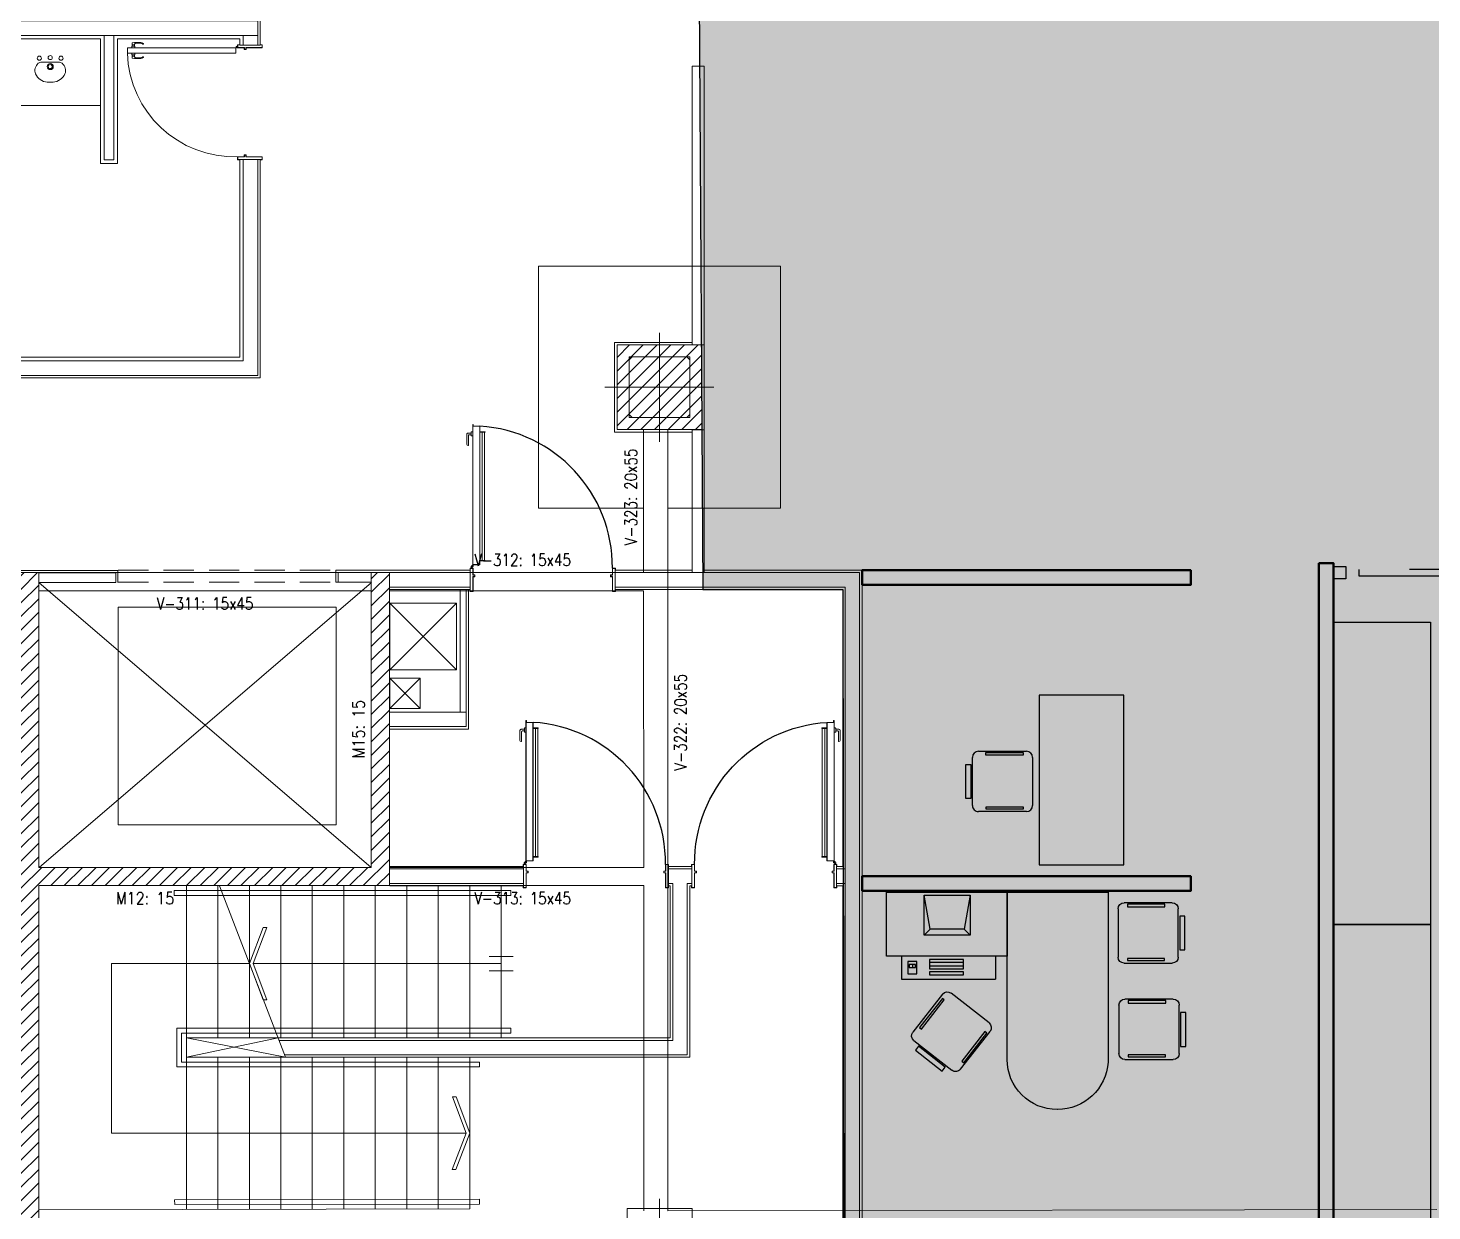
# Model space of a CAD drawing. Header units: millimetres. Extents: x 14 to 290, y 66 to 213.
# Drawn here: x 24.84 to 36.44, y 144.56 to 154.33 of the extents above; entities that cross this region are included whole.
import ezdxf
from ezdxf.enums import TextEntityAlignment as Align

# ---------------------------------------------------------------- set-up
doc = ezdxf.new("R2010")
doc.units = ezdxf.units.MM
for name, pattern in [('HIDDEN', [9.525, 6.35, -3.175]), ('IRI-OCASA-Layout R 9$0$HIDDEN', [0.375, 0.25, -0.125]), ('OCASA_TODAS_r08$0$HIDDEN', [0.375, 0.25, -0.125])]:
    doc.linetypes.add(name, pattern=pattern)
for name, color, linetype, lineweight in [('Durlock', 252, 'Continuous', 50), ('OCASA_TODAS_r08$0$50-EXTRACCION', 252, 'Continuous', 20), ('OCASA_TODAS_r08$0$50-INYECCION', 252, 'Continuous', 20), ('OCASA_TODAS_r08$0$CARP-BARRIDO', 252, 'Continuous', 15), ('OCASA_TODAS_r08$0$CARP-HERRAJES', 252, 'Continuous', 15), ('OCASA_TODAS_r08$0$CARP-HOJA', 252, 'Continuous', 20), ('OCASA_TODAS_r08$0$CARP-MARCO', 252, 'Continuous', 20), ('OCASA_TODAS_r08$0$CARPINTERIA', 252, 'Continuous', 15), ('OCASA_TODAS_r08$0$CGC COLUMNAS', 252, 'Continuous', 20), ('OCASA_TODAS_r08$0$CGC COLUMNAS EJES', 252, 'Continuous', 20), ('OCASA_TODAS_r08$0$CGC COLUMNAS HATCH', 252, 'Continuous', 20), ('OCASA_TODAS_r08$0$CGC TABIQUES', 252, 'Continuous', 20), ('OCASA_TODAS_r08$0$CGC TABIQUES REF', 252, 'Continuous', 20), ('OCASA_TODAS_r08$0$CGC VIGAS', 252, 'HIDDEN', 15), ('OCASA_TODAS_r08$0$CGC VIGAS REF', 252, 'Continuous', 15), ('OCASA_TODAS_r08$0$DINTELES', 252, 'OCASA_TODAS_r08$0$HIDDEN', 15), ('OCASA_TODAS_r08$0$ESCALERA', 252, 'Continuous', 20), ('OCASA_TODAS_r08$0$HACH MURO', 252, 'Continuous', 15), ('OCASA_TODAS_r08$0$MURO CERAMICO DE 12', 252, 'Continuous', 20), ('OCASA_TODAS_r08$0$MURO CERAMICO DE 8', 252, 'Continuous', 20), ('OCASA_TODAS_r08$0$MURO LADRILLO COMUN', 252, 'Continuous', 20), ('OCASA_TODAS_r08$0$OCS12A-XREF-R02 (09-01-14)$0$MUROS CHAPA', 252, 'Continuous', 15), ('OCASA_TODAS_r08$0$PASES ASCENSORES', 252, 'Continuous', 15), ('OCASA_TODAS_r08$0$REVESTIMIENTOS', 252, 'Continuous', 20), ('OCASA_TODAS_r08$0$REVOQUES', 251, 'Continuous', 15), ('OCASA_TODAS_r08$0$SANITARIOS', 251, 'Continuous', 15), ('OCASA_TODAS_r08$0$TABIQUES PLACAS YESO', 251, 'Continuous', 20)]:
    doc.layers.add(name, color=color, linetype=linetype, lineweight=lineweight)
doc.layers.add('IRI-OCASA-Layout R 9$0$OCA_Mobiliario', color=252, linetype='Continuous')
doc.layers.add('IRI-OCASA-Layout R 9$0$OCA_Rejas', color=252, linetype='IRI-OCASA-Layout R 9$0$HIDDEN')
doc.styles.add('OCASA_TODAS_r08$0$CYPETXT', font='romans__.ttf', dxfattribs={"height": 0.2})

# ---------------------------------------------------------------- blocks, each defined once
blk = doc.blocks.new('OCASA_TODAS_r08$0$EJES_DE_LA_COLUMNA')
at = {"layer": 'OCASA_TODAS_r08$0$CGC COLUMNAS EJES'}
for p, q in [((0, -0.5), (0, 0.5)), ((-0.5, 0), (0.5, 0))]:
    blk.add_line(p, q, dxfattribs=at)
blk = doc.blocks.new('OCASA_TODAS_r08$0$Estructura PB para Arquitectura')
at = {"layer": 'OCASA_TODAS_r08$0$CGC COLUMNAS'}
for points in [[(1107.908158, 377.912974), (1108.608158, 377.912974), (1108.608158, 378.612974), (1107.908158, 378.612974), (1107.908158, 377.912974)], [(1108.008158, 378.012974), (1108.508158, 378.012974), (1108.508158, 378.512974), (1108.008158, 378.512974), (1108.008158, 378.012974)]]:
    blk.add_lwpolyline(points, close=True, dxfattribs=at)
at = {"layer": 'OCASA_TODAS_r08$0$CGC COLUMNAS HATCH'}
for p, q in [((1107.908158, 377.94344, -0.000029), (1108.577692, 378.612974, -0.000029)), ((1107.908158, 378.169714, -0.000029), (1108.351418, 378.612974, -0.000029)), ((1107.908158, 378.282851, -0.000029), (1108.238281, 378.612974, -0.000029)), ((1107.908158, 378.509125, -0.000029), (1108.012007, 378.612974, -0.000029)), ((1107.908158, 378.395988, -0.000029), (1108.125144, 378.612974, -0.000029)), ((1107.908158, 378.056577, -0.000029), (1108.464555, 378.612974, -0.000029)), ((1107.99083, 377.912974, -0.000029), (1108.608158, 378.530303, -0.000029)), ((1108.103967, 377.912974, -0.000029), (1108.608158, 378.417165, -0.000029)), ((1108.217104, 377.912974, -0.000029), (1108.608158, 378.304028, -0.000029)), ((1108.330241, 377.912974, -0.000029), (1108.608158, 378.190891, -0.000029)), ((1108.443378, 377.912974, -0.000029), (1108.608158, 378.077754, -0.000029)), ((1108.556515, 377.912974, -0.000029), (1108.608158, 377.964617, -0.000029))]:
    blk.add_line(p, q, dxfattribs=at)
at = {"layer": 'OCASA_TODAS_r08$0$CGC TABIQUES', "elevation": -0.000029}
blk.add_lwpolyline([(1102.981196, 371.248332), (1102.981196, 376.731072), (1103.131196, 376.731072), (1103.131196, 374.295923), (1105.878155, 374.295923), (1105.878155, 376.731072), (1106.028155, 376.731072), (1106.028155, 374.145923), (1103.131196, 374.145923), (1103.131196, 371.248332)], dxfattribs=at)
at = {"layer": 'OCASA_TODAS_r08$0$CGC VIGAS', "lineweight": 9}
for p, q in [((1107.258158, 379.262974, -0.000029), (1109.258158, 379.262974, -0.000029)), ((1107.258158, 377.262974, -0.000029), (1107.258158, 379.262974, -0.000029)), ((1109.258158, 377.262974, -0.000029), (1109.258158, 379.262974, -0.000029)), ((1108.127549, 377.912974, -0.000029), (1108.127654, 377.263474, -0.000029)), ((1108.327549, 377.912974, -0.000029), (1108.327654, 377.263474, -0.000029)), ((1107.258158, 377.262974, -0.000029), (1108.127654, 377.262974, -0.000029)), ((1108.127654, 377.262474, -0.000029), (1108.12774, 376.731072, -0.000029)), ((1108.327654, 377.262974, -0.000029), (1109.258158, 377.262974, -0.000029)), ((1108.327654, 377.262474, -0.000029), (1108.328595, 371.458401, -0.000029)), ((1105.878155, 376.731072, -0.000029), (1103.131196, 376.731072, -0.000029)), ((1108.12774, 376.731072, -0.000029), (1106.028155, 376.731072, -0.000029)), ((1105.878155, 376.581072, -0.000029), (1103.131196, 376.581072, -0.000029)), ((1108.127765, 376.581072, -0.000029), (1106.028155, 376.581072, -0.000029)), ((1108.127765, 376.581072, -0.000029), (1108.128135, 374.295923, -0.000029)), ((1108.128135, 374.295923, -0.000029), (1106.028155, 374.295923, -0.000029)), ((1108.128159, 374.145923, -0.000029), (1106.028155, 374.145923, -0.000029)), ((1108.128159, 374.145923, -0.000029), (1108.128595, 371.458267, -0.000029)), ((1108.328595, 371.458401, -0.000029), (1116.008408, 371.473153, -0.000029))]:
    blk.add_line(p, q, dxfattribs=at)
at = {"layer": 'OCASA_TODAS_r08$0$OCS12A-XREF-R02 (09-01-14)$0$MUROS CHAPA', "elevation": -0.000029}
blk.add_lwpolyline([(1108.033158, 378.512974), (1108.033158, 378.512974), (1108.483158, 378.512974), (1108.483158, 378.512974), (1108.508158, 378.487974), (1108.508158, 378.037974), (1108.483158, 378.012974), (1108.483158, 378.012974), (1108.033158, 378.012974), (1108.033158, 378.012974), (1108.008158, 378.037974), (1108.008158, 378.487974), (1108.033158, 378.512974), (1108.033158, 378.512974)], dxfattribs=at)
at = {"layer": 'OCASA_TODAS_r08$0$CGC COLUMNAS EJES'}
for p, xscale, yscale in [((1108.258158, 378.262974, -0.000029), 0.9, 0.9), ((1108.259139, 371.208267, -0.000029), 0.7, 0.7)]:
    blk.add_blockref('OCASA_TODAS_r08$0$EJES_DE_LA_COLUMNA', p, dxfattribs=dict(at, xscale=xscale, yscale=yscale))
at = {"layer": 'OCASA_TODAS_r08$0$CGC TABIQUES REF', "style": 'OCASA_TODAS_r08$0$CYPETXT', "width": 0.863438}
blk.add_text('M15: 15', height=0.1, rotation=90, dxfattribs=at).set_placement((1105.773155, 375.438497, -0.000029), align=Align.MIDDLE_CENTER)
blk.add_text('M12: 15', height=0.1, dxfattribs=at).set_placement((1104.009413, 374.040923, -0.000029), align=Align.MIDDLE_CENTER)
at = {"layer": 'OCASA_TODAS_r08$0$CGC VIGAS REF', "style": 'OCASA_TODAS_r08$0$CYPETXT', "width": 0.821201}
for s, p in [('V-323: 20x55', (1108.022601, 377.356693, -0.000029)), ('V-322: 20x55', (1108.43295, 375.495539, -0.000029))]:
    blk.add_text(s, height=0.1, rotation=90.008743, dxfattribs=at).set_placement(p, align=Align.MIDDLE_CENTER)
for s, p in [('V-312: 15x45', (1107.127954, 376.836072, -0.000029)), ('V-311: 15x45', (1104.504676, 376.476072, -0.000029)), ('V-313: 15x45', (1107.128151, 374.040923, -0.000029))]:
    blk.add_text(s, height=0.1, dxfattribs=at).set_placement(p, align=Align.MIDDLE_CENTER)
blk = doc.blocks.new("OCASA_TODAS_r08$0$P1'' 17")
at = {"layer": 'OCASA_TODAS_r08$0$CARP-BARRIDO'}
blk.add_arc((-15.161196, -13.401783, -0.000123), 0.885209, 178.329117, 268.111658, dxfattribs=at)
at = {"layer": 'OCASA_TODAS_r08$0$CARP-HERRAJES', "extrusion": (1.67932e-05, 6.2673e-05, 1)}
for p, q in [((-15.233598, -14.227942, 0.000046), (-15.233598, -14.174994, 0.000043)), ((-15.233598, -14.227942, 0.000046), (-15.232639, -14.24534, 0.000047)), ((-15.216127, -14.245806, 0.000047), (-15.230823, -14.246625, 0.000047)), ((-15.215792, -14.228316, 0.000046), (-15.20372, -14.227409, 0.000045)), ((-15.215792, -14.245806, 0.000047), (-15.215792, -14.228316, 0.000046)), ((-15.215792, -14.245806, 0.000047), (-15.20372, -14.246713, 0.000047)), ((-15.20372, -14.248837, 0.000047), (-15.20372, -14.225285, 0.000045)), ((-15.202318, -14.223883, 0.000045), (-15.190365, -14.223883, 0.000045)), ((-15.202318, -14.250239, 0.000047), (-15.190365, -14.250239, 0.000047)), ((-15.190365, -14.250239, 0.000047), (-15.190365, -14.223883, 0.000045)), ((-15.133908, -14.223883, 0.000044), (-15.14586, -14.223883, 0.000044)), ((-15.14586, -14.250239, 0.000046), (-15.14586, -14.223883, 0.000044)), ((-15.133908, -14.250239, 0.000046), (-15.14586, -14.250239, 0.000046)), ((-15.132506, -14.248837, 0.000046), (-15.132506, -14.225285, 0.000044)), ((-15.120434, -14.228316, 0.000044), (-15.132506, -14.227409, 0.000044)), ((-15.120434, -14.245806, 0.000045), (-15.132506, -14.246713, 0.000045)), ((-15.120434, -14.245806, 0.000045), (-15.120434, -14.228316, 0.000044)), ((-15.120098, -14.245806, 0.000045), (-15.105403, -14.246625, 0.000045)), ((-15.102628, -14.227942, 0.000044), (-15.103587, -14.24534, 0.000045)), ((-15.102628, -14.227942, 0.000044), (-15.102628, -14.174994, 0.00004))]:
    blk.add_line(p, q, dxfattribs=at)
at = {"layer": 'OCASA_TODAS_r08$0$CARP-HERRAJES', "extrusion": (1.67932e-05, 6.2673e-05, 1), "elevation": -0.001102}
for points in [[(-15.227874, -14.217264), (-15.227874, -14.174994)], [(-15.108351, -14.217264), (-15.108351, -14.174994)]]:
    blk.add_lwpolyline(points, dxfattribs=at)
at = {"layer": 'OCASA_TODAS_r08$0$CARP-HERRAJES', "extrusion": (1.67932e-05, 6.2673e-05, 1)}
for centre, radius, start, end in [((-15.202348, -14.175949, -0.001102), 0.031264, 137.389588, 178.250158), ((-15.231238, -14.245286, -0.001102), 0.001402, 182.185883, 287.237894), ((-15.20228, -14.175992, -0.001102), 0.02562, 137.415505, 177.482987), ((-15.21665, -14.217103, -0.001102), 0.011225, 180.822772, 272.671199), ((-15.22313, -14.156588, -0.001102), 0.002867, 313.848385, 140.982624), ((-15.202318, -14.225285, -0.001102), 0.001402, 89.999987, 179.999987), ((-15.202318, -14.248837, -0.001102), 0.001402, 179.999987, 269.999987), ((-15.133908, -14.225285, -0.001102), 0.001402, 359.999987, 89.999987), ((-15.133908, -14.248837, -0.001102), 0.001402, 269.999987, 359.999987), ((-15.119575, -14.217103, -0.001102), 0.011225, 267.328776, 359.177203), ((-15.113095, -14.156588, -0.001102), 0.002867, 39.01735, 226.151589), ((-15.133945, -14.175992, -0.001102), 0.02562, 2.516987, 42.584469), ((-15.133877, -14.175949, -0.001102), 0.031264, 1.749816, 42.610387), ((-15.104987, -14.245286, -0.001102), 0.001402, 252.76208, 357.814091)]:
    blk.add_arc(centre, radius, start, end, dxfattribs=at)
at = {"layer": 'OCASA_TODAS_r08$0$CARP-HOJA', "extrusion": (1.67932e-05, 6.2673e-05, 1), "elevation": -0.001102}
blk.add_lwpolyline([(-15.190365, -13.390868), (-15.190365, -14.286511), (-15.14586, -14.286511), (-15.14586, -13.390868)], close=True, dxfattribs=at)
at = {"layer": 'OCASA_TODAS_r08$0$CARP-MARCO'}
for p, q in [((-16.046029, -13.172771, -0.000008), (-16.071029, -13.172771, -0.000008)), ((-16.071029, -13.172771, -0.000008), (-16.071029, -13.187771, -0.000008)), ((-16.071029, -13.172771, -0.000008), (-16.071029, -13.189371, -0.000008)), ((-16.069429, -13.189371, -0.000008), (-16.071029, -13.189371, -0.000008)), ((-16.047629, -13.174371, -0.000008), (-16.069429, -13.174371, -0.000008)), ((-16.069429, -13.174371, -0.000008), (-16.069429, -13.187771, -0.000008)), ((-16.069429, -13.174371, -0.000008), (-16.069429, -13.189371, -0.000008)), ((-16.047629, -13.307571, -0.000008), (-16.047629, -13.174371, -0.000008)), ((-16.046029, -13.305971, -0.000008), (-16.046029, -13.172771, -0.000008)), ((-15.146029, -13.305971, -0.000008), (-15.146029, -13.172771, -0.000008)), ((-15.146029, -13.172771, -0.000008), (-15.121029, -13.172771, -0.000008)), ((-15.144429, -13.307571, -0.000008), (-15.144429, -13.174371, -0.000008)), ((-15.144429, -13.174371, -0.000008), (-15.122629, -13.174371, -0.000008)), ((-15.122629, -13.174371, -0.000008), (-15.122629, -13.187771, -0.000008)), ((-15.122629, -13.174371, -0.000008), (-15.122629, -13.189371, -0.000008)), ((-15.122629, -13.189371, -0.000008), (-15.121029, -13.189371, -0.000008)), ((-15.121029, -13.172771, -0.000008), (-15.121029, -13.187771, -0.000008)), ((-15.121029, -13.172771, -0.000008), (-15.121029, -13.189371, -0.000008)), ((-16.032629, -13.307571, -0.000008), (-16.047629, -13.307571, -0.000008)), ((-16.047629, -13.374371, -0.000008), (-16.047629, -13.319371, -0.000008)), ((-16.047629, -13.319371, -0.000008), (-16.032629, -13.319371, -0.000008)), ((-16.031029, -13.305971, -0.000008), (-16.046029, -13.305971, -0.000008)), ((-16.046029, -13.375971, -0.000008), (-16.046029, -13.320971, -0.000008)), ((-16.046029, -13.320971, -0.000008), (-16.031029, -13.320971, -0.000008)), ((-16.032629, -13.319371, -0.000008), (-16.032629, -13.307571, -0.000008)), ((-16.031029, -13.320971, -0.000008), (-16.031029, -13.305971, -0.000008)), ((-15.161029, -13.320971, -0.000008), (-15.161029, -13.305971, -0.000008)), ((-15.161029, -13.305971, -0.000008), (-15.146029, -13.305971, -0.000008)), ((-15.146029, -13.320971, -0.000008), (-15.161029, -13.320971, -0.000008)), ((-15.159429, -13.319371, -0.000008), (-15.159429, -13.307571, -0.000008)), ((-15.159429, -13.307571, -0.000008), (-15.144429, -13.307571, -0.000008)), ((-15.144429, -13.319371, -0.000008), (-15.159429, -13.319371, -0.000008)), ((-15.146029, -13.375971, -0.000008), (-15.146029, -13.320971, -0.000008)), ((-15.144429, -13.374371, -0.000008), (-15.144429, -13.319371, -0.000008)), ((-16.071029, -13.375971, -0.000008), (-16.071029, -13.359371, -0.000008)), ((-16.069429, -13.359371, -0.000008), (-16.071029, -13.359371, -0.000008)), ((-16.071029, -13.375971, -0.000008), (-16.071029, -13.360971, -0.000008)), ((-16.071029, -13.375971, -0.000008), (-16.046029, -13.375971, -0.000008)), ((-16.069429, -13.374371, -0.000008), (-16.069429, -13.359371, -0.000008)), ((-16.069429, -13.374371, -0.000008), (-16.069429, -13.360971, -0.000008)), ((-16.069429, -13.374371, -0.000008), (-16.047629, -13.374371, -0.000008)), ((-15.121029, -13.375971, -0.000008), (-15.146029, -13.375971, -0.000008)), ((-15.122629, -13.374371, -0.000008), (-15.144429, -13.374371, -0.000008)), ((-15.122629, -13.374371, -0.000008), (-15.122629, -13.359371, -0.000008)), ((-15.122629, -13.359371, -0.000008), (-15.121029, -13.359371, -0.000008)), ((-15.122629, -13.374371, -0.000008), (-15.122629, -13.360971, -0.000008)), ((-15.121029, -13.375971, -0.000008), (-15.121029, -13.359371, -0.000008)), ((-15.121029, -13.375971, -0.000008), (-15.121029, -13.360971, -0.000008))]:
    blk.add_line(p, q, dxfattribs=at)
blk.add_circle((-15.139413, -13.382781, -0.000008), 0.006, dxfattribs=at)
blk = doc.blocks.new('OCASA_TODAS_r08$0$SE 16')
at = {"layer": 'OCASA_TODAS_r08$0$CARP-BARRIDO', "lineweight": -3}
blk.add_arc((-36.41539, -19.636195), 1.16501, 179.476971, 266.48031, dxfattribs=at)
at = {"layer": 'OCASA_TODAS_r08$0$CARP-HERRAJES'}
for p, q in [((-36.486912, -19.685538), (-36.527067, -19.685538)), ((-36.527067, -19.690098), (-36.486912, -19.690098)), ((-36.525375, -19.690098), (-36.525375, -20.748793)), ((-36.505688, -20.748793), (-36.505688, -19.690098)), ((-36.388912, -20.640073), (-36.387912, -20.640073)), ((-36.486912, -20.748793), (-36.527067, -20.748793)), ((-36.527067, -20.753354), (-36.486912, -20.753354)), ((-36.417912, -20.717998), (-36.426912, -20.717998)), ((-36.426912, -20.752998), (-36.417912, -20.752998)), ((-36.414912, -20.749998), (-36.414912, -20.720998)), ((-36.414912, -20.728073), (-36.396912, -20.728073)), ((-36.414912, -20.742073), (-36.387912, -20.742073)), ((-36.391912, -20.723073), (-36.391912, -20.643073)), ((-36.377912, -20.732073), (-36.377912, -20.650073))]:
    blk.add_line(p, q, dxfattribs=at)
for centre, radius, start, end in [((-36.527067, -19.687818), 0.00228, 90, 270), ((-36.388912, -20.643073), 0.003, 90, 180), ((-36.387912, -20.650073), 0.01, 0, 90), ((-36.527067, -20.751073), 0.00228, 90, 270), ((-36.417912, -20.720998), 0.003, 0, 90), ((-36.417912, -20.749998), 0.003, 270, 0), ((-36.396912, -20.723073), 0.005, 270, 0), ((-36.387912, -20.732073), 0.01, 270, 0)]:
    blk.add_arc(centre, radius, start, end, dxfattribs=at)
at = {"layer": 'OCASA_TODAS_r08$0$CARP-HOJA'}
for p, q in [((-36.486912, -20.799008), (-36.486912, -19.654008)), ((-36.486912, -19.654008), (-36.431912, -19.654008)), ((-36.485712, -19.812314), (-36.485712, -19.655208)), ((-36.485712, -19.655208), (-36.430712, -19.655208)), ((-36.431912, -19.654008), (-36.431912, -19.641508)), ((-36.430712, -19.641508), (-36.430712, -19.655208)), ((-36.428112, -19.797314), (-36.428112, -19.641508)), ((-36.426912, -20.811508), (-36.426912, -19.641508)), ((-36.485712, -20.797808), (-36.485712, -19.812314)), ((-36.428112, -20.811508), (-36.428112, -19.797314)), ((-36.431912, -20.799008), (-36.486912, -20.799008)), ((-36.430712, -20.797808), (-36.485712, -20.797808)), ((-36.431912, -20.799008), (-36.431912, -20.811508)), ((-36.430712, -20.797808), (-36.430712, -20.811508))]:
    blk.add_line(p, q, dxfattribs=at)
for centre, radius, start, end in [((-36.429412, -19.641508), 0.0025, 0, 180), ((-36.429412, -19.641508), 0.0013, 0, 180), ((-36.429412, -20.811508), 0.0025, 180, 0), ((-36.429412, -20.811508), 0.0013, 180, 0)]:
    blk.add_arc(centre, radius, start, end, dxfattribs=at)
at = {"layer": 'OCASA_TODAS_r08$0$CARP-MARCO'}
for p, q in [((-37.580351, -19.43236), (-37.605351, -19.43236)), ((-37.605351, -19.43236), (-37.605351, -19.44736)), ((-37.605351, -19.43236), (-37.605351, -19.44896)), ((-37.603751, -19.44896), (-37.605351, -19.44896)), ((-37.581951, -19.43396), (-37.603751, -19.43396)), ((-37.603751, -19.43396), (-37.603751, -19.44736)), ((-37.603751, -19.43396), (-37.603751, -19.44896)), ((-37.581951, -19.55716), (-37.581951, -19.43396)), ((-37.580351, -19.55556), (-37.580351, -19.43236)), ((-36.430351, -19.55556), (-36.430351, -19.43236)), ((-36.430351, -19.43236), (-36.405351, -19.43236)), ((-36.428751, -19.55716), (-36.428751, -19.43396)), ((-36.428751, -19.43396), (-36.406951, -19.43396)), ((-36.406951, -19.43396), (-36.406951, -19.44736)), ((-36.406951, -19.43396), (-36.406951, -19.44896)), ((-36.406951, -19.44896), (-36.405351, -19.44896)), ((-36.405351, -19.43236), (-36.405351, -19.44736)), ((-36.405351, -19.43236), (-36.405351, -19.44896)), ((-37.566951, -19.55716), (-37.581951, -19.55716)), ((-37.581951, -19.62396), (-37.581951, -19.56896)), ((-37.581951, -19.56896), (-37.566951, -19.56896)), ((-37.565351, -19.55556), (-37.580351, -19.55556)), ((-37.580351, -19.62556), (-37.580351, -19.57056)), ((-37.580351, -19.57056), (-37.565351, -19.57056)), ((-37.566951, -19.56896), (-37.566951, -19.55716)), ((-37.565351, -19.57056), (-37.565351, -19.55556)), ((-36.445351, -19.57056), (-36.445351, -19.55556)), ((-36.445351, -19.55556), (-36.430351, -19.55556)), ((-36.430351, -19.57056), (-36.445351, -19.57056)), ((-36.443751, -19.56896), (-36.443751, -19.55716)), ((-36.443751, -19.55716), (-36.428751, -19.55716)), ((-36.428751, -19.56896), (-36.443751, -19.56896)), ((-36.430351, -19.62556), (-36.430351, -19.57056)), ((-36.428751, -19.62396), (-36.428751, -19.56896)), ((-37.605351, -19.62556), (-37.605351, -19.60896)), ((-37.603751, -19.60896), (-37.605351, -19.60896)), ((-37.605351, -19.62556), (-37.605351, -19.61056)), ((-37.605351, -19.62556), (-37.580351, -19.62556)), ((-37.603751, -19.62396), (-37.603751, -19.60896)), ((-37.603751, -19.62396), (-37.603751, -19.61056)), ((-37.603751, -19.62396), (-37.581951, -19.62396)), ((-36.405351, -19.62556), (-36.430351, -19.62556)), ((-36.406951, -19.62396), (-36.428751, -19.62396)), ((-36.417071, -19.643831), (-36.426912, -19.652463)), ((-36.420656, -19.644065), (-36.426912, -19.649632)), ((-36.415351, -19.632235), (-36.415351, -19.62556)), ((-36.415351, -19.633663), (-36.415351, -19.62556)), ((-36.413351, -19.637069), (-36.413351, -19.62556)), ((-36.406951, -19.62396), (-36.406951, -19.60896)), ((-36.406951, -19.60896), (-36.405351, -19.60896)), ((-36.406951, -19.62396), (-36.406951, -19.61056)), ((-36.405351, -19.62556), (-36.405351, -19.60896)), ((-36.405351, -19.62556), (-36.405351, -19.61056))]:
    blk.add_line(p, q, dxfattribs=at)
blk.add_circle((-36.419237, -19.638235), 0.006, dxfattribs=at)
blk = doc.blocks.new('IRI-OCASA-Layout R 9$0$OCA_puesto gerente')
at = {"color": 253}
for p, q in [((0, 2.4735), (0, 1.4745)), ((0.5292, 2.4735), (0, 2.4735)), ((0.5292, 1.4745), (0.5292, 2.4735)), ((0.5292, 2.34927), (0.719485, 2.34927)), ((0.719485, 2.34927), (0.719485, 1.572094)), ((0.572581, 2.220396), (0.572581, 2.296596)), ((0.572581, 2.296596), (0.674181, 2.296596)), ((0.674181, 2.220396), (0.572581, 2.220396)), ((0.597981, 2.233096), (0.597981, 2.283896)), ((0.597981, 2.283896), (0.623381, 2.283896)), ((0.597981, 2.258496), (0.623381, 2.258496)), ((0.623381, 2.233096), (0.597981, 2.233096)), ((0.623381, 2.283896), (0.623381, 2.233096)), ((0.674181, 2.296596), (0.674181, 2.220396)), ((0.843753, 2.009432), (1.156759, 2.254286)), ((1.226948, 2.245711), (1.472357, 1.931996)), ((0.026144, 2.161848), (0.026144, 1.780848)), ((0.305545, 2.111048), (0.026144, 2.161848)), ((0.356345, 2.161848), (0.026144, 2.161848)), ((0.356345, 2.161848), (0.305545, 2.111048)), ((0.305545, 1.831648), (0.305545, 2.111048)), ((0.356345, 1.780848), (0.356345, 2.161848)), ((0.55734, 2.116405), (0.63354, 2.116405)), ((0.55734, 1.837005), (0.55734, 2.116405)), ((0.58274, 1.837005), (0.58274, 2.116405)), ((0.60814, 2.116405), (0.60814, 1.837005)), ((0.63354, 2.116405), (0.63354, 1.837005)), ((0.65894, 2.116405), (0.68434, 2.116405)), ((0.65894, 1.837005), (0.65894, 2.116405)), ((0.68434, 2.116405), (0.68434, 1.837005)), ((1.080587, 1.625528), (0.835178, 1.939243)), ((1.463782, 1.861807), (1.150775, 1.616953)), ((0.026144, 1.780848), (0.305545, 1.831648)), ((0.026144, 1.780848), (0.356345, 1.780848)), ((0.305545, 1.831648), (0.356345, 1.780848)), ((0.63354, 1.837005), (0.55734, 1.837005)), ((0.68434, 1.837005), (0.65894, 1.837005)), ((0.5292, 1.572094), (0.719485, 1.572094)), ((0, 1.4745), (0.5292, 1.4745)), ((1.3836, 1.4745), (0, 1.4745)), ((0, 1.4745), (0, 0.6411)), ((1.7952, 1.059702), (1.7952, 1.063102)), ((0, 0.6411), (1.404391, 0.6411)), ((0.08873, 0.111689), (0.08873, 0.509089)), ((0.13873, 0.559089), (0.53703, 0.559089)), ((0.58703, 0.509089), (0.58703, 0.111689)), ((0.884856, 0.1049), (0.884856, 0.5023)), ((0.934856, 0.5523), (1.333156, 0.5523)), ((1.383156, 0.5023), (1.383156, 0.1049)), ((0.53703, 0.061689), (0.13873, 0.061689)), ((1.333156, 0.0549), (0.934856, 0.0549))]:
    blk.add_line(p, q, dxfattribs=at)
for points in [[(1.306357, 2.233303), (1.478999, 2.012608), (1.445367, 1.986298), (1.272725, 2.206994)], [(1.119735, 2.199042), (1.131257, 2.184313), (0.88961, 1.995281), (0.878088, 2.01001)], [(1.396414, 1.849735), (1.409537, 1.832958), (1.165764, 1.642263), (1.15264, 1.659039)], [(0.12073, 0.172189), (0.09943, 0.172189), (0.09943, 0.481689), (0.12073, 0.481689)], [(0.56633, 0.174889), (0.54763, 0.174889), (0.54763, 0.481689), (0.56633, 0.481689)], [(0.916856, 0.1654), (0.895556, 0.1654), (0.895556, 0.4749), (0.916856, 0.4749)], [(1.362456, 0.1681), (1.343756, 0.1681), (1.343756, 0.4749), (1.362456, 0.4749)], [(0.47833, 0.006789), (0.19813, 0.006789), (0.19813, 0.049489), (0.47833, 0.049489)], [(1.274456, 0), (0.994256, 0), (0.994256, 0.0427), (1.274456, 0.0427)]]:
    blk.add_lwpolyline(points, close=True, dxfattribs=at)
for centre, radius, start, end in [((1.187566, 2.214904), 0.05, 38.034833, 128.034833), ((0.87456, 1.97005), 0.05, 128.034833, 218.034833), ((1.432975, 1.901189), 0.05, 308.034833, 38.034833), ((1.119968, 1.656335), 0.05, 218.034833, 308.034833), ((1.386346, 1.065648), 0.408861, 359.643216, 90.384836), ((1.374057, 1.062211), 0.422202, 274.120115, 359.595756), ((0.13873, 0.509089), 0.05, 90, 180), ((0.53703, 0.509089), 0.05, 0, 90), ((0.934856, 0.5023), 0.05, 90, 180), ((1.333156, 0.5023), 0.05, 0, 90), ((0.13873, 0.111689), 0.05, 180, 270), ((0.53703, 0.111689), 0.05, 270, 0), ((0.934856, 0.1049), 0.05, 180, 270), ((1.333156, 0.1049), 0.05, 270, 0)]:
    blk.add_arc(centre, radius, start, end, dxfattribs=at)
blk = doc.blocks.new('IRI-OCASA-Layout R 9$0$OCA_SILLA')
at = {"linetype": 'Continuous'}
for p, q in [((0.1049, 0.4983), (0.5023, 0.4983)), ((0.0549, 0.05), (0.0549, 0.4483)), ((0.5523, 0.4483), (0.5523, 0.05)), ((0.5023, 0), (0.1049, 0))]:
    blk.add_line(p, q, dxfattribs=at)
for points in [[(0.1654, 0.4663), (0.1654, 0.4876), (0.4749, 0.4876), (0.4749, 0.4663)], [(0, 0.1087), (0, 0.3889), (0.0427, 0.3889), (0.0427, 0.1087)], [(0.1681, 0.0207), (0.1681, 0.0394), (0.4749, 0.0394), (0.4749, 0.0207)]]:
    blk.add_lwpolyline(points, close=True, dxfattribs=at)
for centre, start, end in [((0.1049, 0.4483), 90, 180), ((0.5023, 0.4483), 0, 90), ((0.1049, 0.05), 180, 270), ((0.5023, 0.05), 270, 0)]:
    blk.add_arc(centre, 0.05, start, end, dxfattribs=at)
blk = doc.blocks.new('IRI-OCASA-Layout R 9$0$OCA_ESCRITORIO')
blk.add_lwpolyline([(0, 1.406141), (0, 0.706141), (1.4, 0.706141), (1.4, 1.406141)], close=True)
at = {"rotation": 90}
blk.add_blockref('IRI-OCASA-Layout R 9$0$OCA_SILLA', (0.961163, 0.100303), dxfattribs=at)
blk = doc.blocks.new('IRI-OCASA-Layout R 9$0$OCA_mesa de trabajo')
at = {"color": 253}
blk.add_lwpolyline([(0, 2.5), (0.8, 2.5), (0.8, 0), (0, 0)], close=True, dxfattribs=at)

msp = doc.modelspace()

# ---------------------------------------------------------------- hatches: boundary and pattern name
at = {"true_color": 0xff38ff}
h = msp.add_hatch(color=6, dxfattribs=at)
h.dxf.hatch_style = 1
h.paths.add_polyline_path([(32.979, 168.621), (32.979, 163.898), (30.428, 163.898), (30.328, 163.898), (30.417, 149.692), (31.572, 149.692), (31.572, 149.692), (31.583, 144.001), (82.186, 144.001), (82.186, 148.079), (89.394, 148.091), (89.394, 167.26), (133.706, 167.26), (133.706, 176.182), (78.008, 176.182), (78.008, 171.449), (62.058, 171.472), (62.058, 168.253), (53.928, 168.253), (53.928, 171.452), (48.355, 171.452), (48.355, 169.7), (46.328, 169.7), (46.328, 168.621)])
at = {"layer": 'OCASA_TODAS_r08$0$HACH MURO'}
h = msp.add_hatch(dxfattribs=at)
h.set_pattern_fill('ANSI31', color=256, scale=0.025, style=0)
h.set_pattern_definition([(45, (274.50704, 155.71555), (-0.0561266, 0.0561266), [])])
h.paths.add_polyline_path([(27.828, 149.832), (27.678, 149.832), (27.678, 147.396), (24.931, 147.396), (24.931, 149.832), (24.781, 149.832), (24.781, 144.349), (24.931, 144.349), (24.931, 147.246), (27.828, 147.246)])

# ---------------------------------------------------------------- linework, layer by layer
at = {"layer": 'Defpoints', "color": 6}
msp.add_lwpolyline([(32.979, 168.621), (32.979, 163.898), (30.428, 163.898), (30.328, 163.898), (30.417, 149.692), (31.572, 149.692), (31.572, 149.692), (31.583, 144.001), (82.186, 144.001), (82.186, 148.079), (89.394, 148.091), (89.394, 167.26), (133.706, 167.26)], dxfattribs=at)
at = {"layer": 'Durlock'}
for points in [[(31.732, 149.73), (34.447, 149.73), (34.447, 149.852), (31.732, 149.852)], [(31.732, 147.203), (34.447, 147.203), (34.447, 147.324), (31.732, 147.324)]]:
    msp.add_lwpolyline(points, close=True, dxfattribs=at)
at = {"layer": 'Durlock', "elevation": 0.008}
msp.add_lwpolyline([(35.505, 149.909), (35.505, 144.092), (35.627, 144.092), (35.627, 149.909)], close=True, dxfattribs=at)
at = {"layer": 'IRI-OCASA-Layout R 9$0$OCA_Rejas'}
msp.add_lwpolyline([(35.727, 149.782), (35.627, 149.782), (35.627, 149.882), (35.727, 149.882)], close=True, dxfattribs=at)
at = {"layer": 'IRI-OCASA-Layout R 9$0$OCA_Rejas', "ltscale": 8}
msp.add_lwpolyline([(35.835, 149.807), (38.254, 149.807), (38.254, 149.857), (35.835, 149.857)], close=True, dxfattribs=at)
at = {"layer": 'OCASA_TODAS_r08$0$50-EXTRACCION'}
for p, q in [((28.381, 149.58), (27.831, 149.03)), ((27.831, 149.58), (28.381, 149.03))]:
    msp.add_line(p, q, dxfattribs=at)
msp.add_lwpolyline([(28.381, 149.58), (28.381, 149.03), (27.831, 149.03), (27.831, 149.58)], close=True, dxfattribs=at)
at = {"layer": 'OCASA_TODAS_r08$0$50-INYECCION'}
for p, q in [((28.081, 148.96), (27.831, 148.71)), ((27.831, 148.96), (28.081, 148.71))]:
    msp.add_line(p, q, dxfattribs=at)
msp.add_lwpolyline([(28.081, 148.96), (28.081, 148.71), (27.831, 148.71), (27.831, 148.96)], close=True, dxfattribs=at)
at = {"layer": 'OCASA_TODAS_r08$0$DINTELES'}
for p, q in [((25.588, 149.852, 0), (27.385, 149.852)), ((25.588, 149.752, 0), (27.385, 149.752))]:
    msp.add_line(p, q, dxfattribs=at)
at = {"layer": 'OCASA_TODAS_r08$0$ESCALERA'}
for p, q in [((26.702, 146.602), (28.751, 146.602)), ((26.151, 145.988), (26.969, 145.828)), ((26.908, 145.988), (26.151, 145.828))]:
    msp.add_line(p, q, dxfattribs=at)
for points in [[(26.439, 147.205), (26.051, 147.205), (26.051, 147.165), (26.455, 147.165)], [(26.151, 147.245), (26.151, 145.988)], [(26.411, 147.245), (26.411, 145.988)], [(26.969, 145.828), (26.424, 147.245)], [(26.455, 147.165), (28.831, 147.165), (28.831, 147.205), (26.439, 147.205)], [(26.671, 147.245), (26.671, 146.602)], [(26.931, 147.245), (26.931, 145.988)], [(27.191, 147.245), (27.191, 145.988)], [(27.451, 147.245), (27.451, 145.988)], [(27.711, 147.245), (27.711, 145.988)], [(27.971, 147.245), (27.971, 145.988)], [(28.231, 147.245), (28.231, 145.988)], [(28.491, 147.245), (28.491, 145.988)], [(28.751, 147.245), (28.751, 145.988)], [(26.671, 146.602), (25.531, 146.602), (25.531, 145.202), (28.461, 145.202)], [(26.671, 146.602), (26.671, 145.988)], [(28.851, 146.662), (28.651, 146.662)], [(28.851, 146.542), (28.651, 146.542)], [(26.892, 146.028), (26.111, 146.028), (26.111, 145.788), (28.571, 145.788), (28.571, 145.748), (26.071, 145.748), (26.071, 146.068), (26.877, 146.068)], [(28.571, 145.788), (26.111, 145.788), (26.111, 146.028), (26.892, 146.028)], [(26.877, 146.068), (28.831, 146.068), (28.831, 146.028), (26.892, 146.028)], [(26.892, 146.028), (28.831, 146.028)], [(26.908, 145.988), (26.151, 145.988), (26.151, 145.828), (26.969, 145.828)], [(26.151, 145.828), (26.151, 144.571)], [(26.411, 145.828), (26.411, 144.571)], [(26.671, 145.828), (26.671, 144.572)], [(26.931, 145.828), (26.931, 144.572)], [(27.191, 145.828), (27.191, 144.573)], [(27.451, 145.828), (27.451, 144.573)], [(27.711, 145.828), (27.711, 144.574)], [(27.971, 145.828), (27.971, 144.574)], [(28.231, 145.828), (28.231, 144.575)], [(28.491, 145.828), (28.491, 144.575)], [(26.054, 144.611), (28.571, 144.616), (28.571, 144.656), (26.053, 144.651), (26.054, 144.611)], [(28.491, 144.576), (28.491, 144.576), (24.931, 144.569)]]:
    msp.add_lwpolyline(points, dxfattribs=at)
for points in [[(26.702, 146.602), (26.816, 146.901), (26.786, 146.901), (26.671, 146.602), (26.785, 146.302), (26.815, 146.302)], [(28.461, 145.202), (28.347, 144.902), (28.377, 144.902), (28.491, 145.202), (28.378, 145.502), (28.348, 145.502)]]:
    msp.add_lwpolyline(points, close=True, dxfattribs=at)
at = {"layer": 'OCASA_TODAS_r08$0$MURO CERAMICO DE 12'}
for points in [[(20.601, 154.391), (26.741, 154.391), (26.741, 154.271), (20.601, 154.271)], [(31.522, 147.265), (31.592, 147.265), (31.592, 147.386), (31.522, 147.385)]]:
    msp.add_lwpolyline(points, close=True, dxfattribs=at)
for points in [[(26.621, 154.271), (26.621, 154.191), (26.741, 154.191), (26.741, 154.271)], [(21.864, 151.581), (26.621, 151.581), (26.621, 153.244)], [(23.838, 151.461), (26.741, 151.461), (26.741, 153.244)], [(28.935, 147.385), (27.831, 147.385)], [(30.288, 145.848), (30.288, 147.265), (30.325, 147.265), (30.325, 147.385), (30.132, 147.385), (30.132, 147.265), (30.168, 147.265), (30.168, 145.968)], [(27.831, 147.265), (28.935, 147.265)], [(30.168, 145.968), (26.915, 145.968)], [(26.961, 145.848), (30.288, 145.848)]]:
    msp.add_lwpolyline(points, dxfattribs=at)
at = {"layer": 'OCASA_TODAS_r08$0$MURO CERAMICO DE 8'}
for points in [[(25.551, 154.271), (25.551, 153.243), (25.471, 153.243), (25.471, 154.271)], [(24.931, 149.83), (25.568, 149.83), (25.568, 149.75), (24.931, 149.75)]]:
    msp.add_lwpolyline(points, dxfattribs=at)
at = {"layer": 'OCASA_TODAS_r08$0$MURO CERAMICO DE 8', "elevation": 0}
msp.add_lwpolyline([(27.678, 149.832), (27.405, 149.832), (27.405, 149.752), (27.678, 149.752)], dxfattribs=at)
at = {"layer": 'OCASA_TODAS_r08$0$MURO LADRILLO COMUN'}
for p, q in [((27.828, 149.832, 0), (28.496, 149.832, 0)), ((27.828, 149.712, 0), (28.496, 149.712, 0)), ((27.831, 148.68), (28.461, 148.68)), ((28.461, 148.68), (28.461, 148.56)), ((27.831, 148.56), (28.461, 148.56))]:
    msp.add_line(p, q, dxfattribs=at)
msp.add_lwpolyline([(31.592, 144.181), (31.592, 149.712), (29.693, 149.712), (29.693, 149.832), (31.712, 149.832), (31.712, 144.181)], dxfattribs=at)
at = {"layer": 'OCASA_TODAS_r08$0$PASES ASCENSORES'}
for p, q in [((27.678, 147.396, 0), (24.931, 149.75)), ((24.934, 147.395), (27.681, 149.75))]:
    msp.add_line(p, q, dxfattribs=at)
msp.add_lwpolyline([(25.588, 149.548), (27.388, 149.548), (27.388, 147.748), (25.588, 147.748)], close=True, dxfattribs=at)
at = {"layer": 'OCASA_TODAS_r08$0$REVESTIMIENTOS'}
for points in [[(20.631, 151.747), (20.631, 154.241), (23.271, 154.241), (23.271, 152.561), (23.411, 152.561), (23.411, 154.241), (25.441, 154.241), (25.441, 153.213), (25.581, 153.213), (25.581, 154.241), (26.591, 154.241)], [(26.591, 154.191), (26.591, 154.241)], [(21.894, 151.611), (26.591, 151.611), (26.591, 153.244)]]:
    msp.add_lwpolyline(points, dxfattribs=at)
at = {"layer": 'OCASA_TODAS_r08$0$REVOQUES'}
for points in [[(26.631, 154.471), (26.761, 154.471), (26.761, 154.191), (26.591, 154.191)], [(23.688, 151.361), (23.858, 151.361), (23.858, 151.441), (26.761, 151.441), (26.761, 153.244), (26.591, 153.244)], [(30.328, 150.992), (29.688, 150.992), (29.688, 151.732), (30.328, 151.732)], [(30.428, 151.713), (30.428, 151.013)], [(24.736, 149.83), (24.736, 149.85), (25.585, 149.85), (25.585, 149.75)], [(27.405, 149.752), (27.385, 149.752), (27.385, 149.852), (28.496, 149.852)], [(28.496, 149.852), (28.496, 149.692), (27.828, 149.692)], [(29.791, 144.029), (29.791, 144.029), (29.791, 144.578), (30.329, 144.578), (30.329, 144.199), (31.572, 144.201), (31.572, 147.245), (31.522, 147.245), (31.522, 147.405), (31.572, 147.405), (31.572, 149.692), (29.693, 149.692), (29.693, 149.852), (30.328, 149.852)], [(30.428, 149.852), (31.732, 149.852), (31.732, 144.201), (37.785, 144.214), (37.785, 144.594), (38.325, 144.594), (38.326, 144.214), (44.149, 144.226), (44.149, 146.788), (44.359, 146.788)], [(28.481, 149.692), (28.481, 148.54), (27.831, 148.54)], [(30.308, 147.245), (30.325, 147.245), (30.325, 147.405), (30.132, 147.405), (30.132, 147.245), (30.148, 147.245), (30.148, 145.988), (26.908, 145.988)], [(28.935, 147.405), (28.935, 147.405), (27.828, 147.405)], [(28.935, 147.405), (28.935, 147.245), (27.831, 147.245)], [(30.308, 145.828), (30.308, 147.245), (30.308, 147.245), (30.308, 147.245)], [(26.969, 145.828), (30.308, 145.828)]]:
    msp.add_lwpolyline(points, dxfattribs=at)
at = {"layer": 'OCASA_TODAS_r08$0$SANITARIOS'}
for points in [[(25.026, 154.05), (24.956, 154.05, 0.158803), (24.927, 154.04, 0.306706), (24.904, 153.952, 0.265667), (25.002, 153.884, 0.063087), (25.026, 153.883)], [(25.026, 154.05), (25.095, 154.05, -0.158803), (25.124, 154.04, -0.306706), (25.148, 153.952, -0.265667), (25.049, 153.884, -0.063087), (25.026, 153.883)]]:
    msp.add_lwpolyline(points, format="xyb", dxfattribs=at)
msp.add_lwpolyline([(23.411, 153.691), (25.441, 153.691)], dxfattribs=at)
for centre, radius in [((24.936, 154.082), 0.017), ((25.026, 154.013), 0.0256), ((25.026, 154.087), 0.017), ((25.026, 154.013), 0.0168), ((25.115, 154.082), 0.017)]:
    msp.add_circle(centre, radius, dxfattribs=at)
at = {"layer": 'OCASA_TODAS_r08$0$TABIQUES PLACAS YESO'}
for p, q in [((30.328, 154.016), (30.428, 154.016)), ((30.428, 151.013), (30.328, 151.013)), ((30.328, 149.832), (30.328, 151.013)), ((30.428, 149.832), (30.428, 151.013)), ((28.411, 148.68), (28.411, 149.692)), ((28.461, 148.68), (28.461, 149.692))]:
    msp.add_line(p, q, dxfattribs=at)
msp.add_lwpolyline([(30.328, 154.016), (30.328, 151.713), (30.428, 151.713), (30.428, 154.016)], dxfattribs=at)

# ---------------------------------------------------------------- block references
at = {"color": 31, "true_color": 0xfebd57}
msp.add_blockref('OCASA_TODAS_r08$0$Estructura PB para Arquitectura', (-1078.2, -226.899), dxfattribs=at)
at = {"layer": 'IRI-OCASA-Layout R 9$0$OCA_Mobiliario'}
for p in [(35.627, 146.924, 0.008), (35.627, 144.424, 0.008)]:
    msp.add_blockref('IRI-OCASA-Layout R 9$0$OCA_mesa de trabajo', p, dxfattribs=at)
at = {"layer": 'IRI-OCASA-Layout R 9$0$OCA_Mobiliario', "rotation": 270}
msp.add_blockref('IRI-OCASA-Layout R 9$0$OCA_ESCRITORIO', (32.488, 148.819), dxfattribs=at)
at = {"layer": 'IRI-OCASA-Layout R 9$0$OCA_Mobiliario', "xscale": -1, "rotation": 90}
msp.add_blockref('IRI-OCASA-Layout R 9$0$OCA_puesto gerente', (34.406, 147.193), dxfattribs=at)
at = {"layer": 'OCASA_TODAS_r08$0$CARPINTERIA', "xscale": -1}
for name, p, rotation in [("OCASA_TODAS_r08$0$P1'' 17", (39.95, 169.314, 0), 270), ('OCASA_TODAS_r08$0$SE 16', (67.929, 127.796), 180)]:
    msp.add_blockref(name, p, dxfattribs=dict(at, rotation=rotation))
at = {"layer": 'OCASA_TODAS_r08$0$CARPINTERIA', "rotation": 180}
for p in [(-7.911, 130.243), (-7.472, 127.796)]:
    msp.add_blockref('OCASA_TODAS_r08$0$SE 16', p, dxfattribs=at)

doc.saveas('drawing.dxf')
